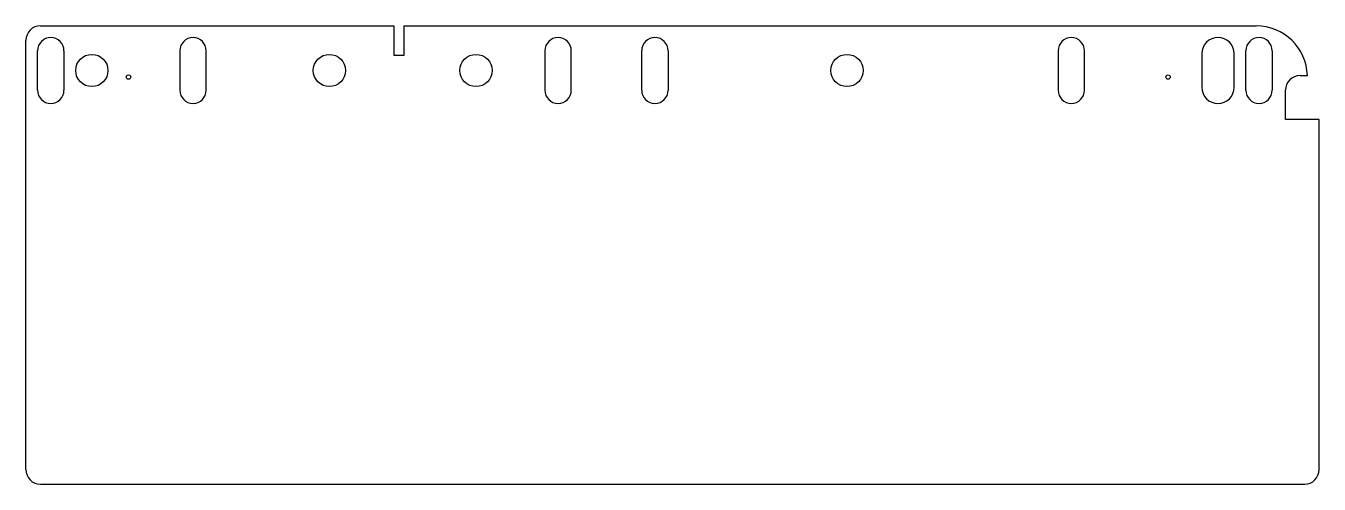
# Model space of a CAD drawing. Header units: millimetres. Extents: x 0 to 882, y 0 to 313.
import ezdxf

# ---------------------------------------------------------------- set-up
doc = ezdxf.new("R2010")
doc.units = ezdxf.units.MM

msp = doc.modelspace()

# ---------------------------------------------------------------- linework, layer by layer
at = {"color": 7, "linetype": 'Continuous', "lineweight": 25}
for p, q in [((10, 313), (251, 313)), ((251, 313), (251, 293)), ((258, 293), (258, 313)), ((258, 313), (839.01, 313)), ((0, 10), (0, 303)), ((8, 269), (8, 296)), ((26, 296), (26, 269)), ((105, 296), (105, 269)), ((123, 269), (123, 296)), ((251, 293), (258, 293)), ((354, 296), (354, 269)), ((372, 269), (372, 296)), ((420, 269), (420, 296)), ((438, 296), (438, 269)), ((704, 296), (704, 269)), ((722, 269), (722, 296)), ((802, 294), (802, 271)), ((824, 271), (824, 294)), ((832, 269), (832, 296)), ((850, 296), (850, 269)), ((869, 279), (874, 279)), ((859, 249), (859, 269)), ((882, 249), (859, 249)), ((882, 10), (882, 249)), ((10, 0), (872, 0))]:
    msp.add_line(p, q, dxfattribs=at)
for centre, radius in [((45, 282.5), 11), ((207, 282.5), 11), ((307, 282.5), 11), ((560, 282.5), 11), ((70, 278), 1.5), ((779, 278), 1.5)]:
    msp.add_circle(centre, radius, dxfattribs=at)
for centre, radius, start, end in [((10, 303), 10, 90, 180), ((839.01, 278), 35, 1.63725, 90), ((17, 296), 9, 0, 180), ((114, 296), 9, 0, 180), ((363, 296), 9, 0, 180), ((429, 296), 9, 0, 180), ((713, 296), 9, 0, 180), ((813, 294), 11, 0, 180), ((841, 296), 9, 0, 180), ((869, 269), 10, 90, 180), ((17, 269), 9, 180, 0), ((114, 269), 9, 180, 0), ((363, 269), 9, 180, 0), ((429, 269), 9, 180, 0), ((713, 269), 9, 180, 0), ((813, 271), 11, 180, 0), ((841, 269), 9, 180, 0), ((10, 10), 10, 180, 270), ((872, 10), 10, 270, 0)]:
    msp.add_arc(centre, radius, start, end, dxfattribs=at)

doc.saveas('drawing.dxf')
